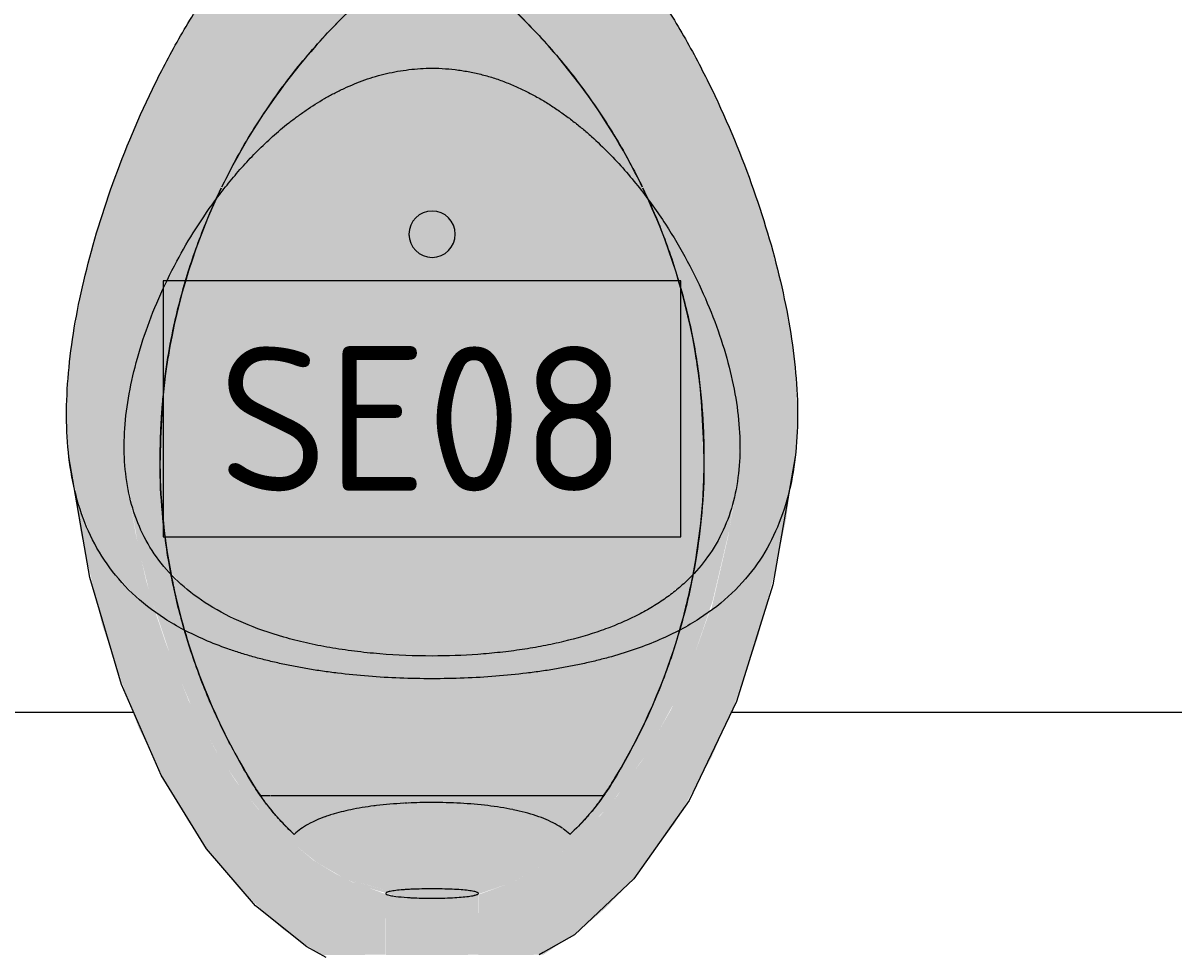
# Model space of a CAD drawing. Header units: millimetres. Extents: x 0 to 102275, y -2706 to 7916.
# Drawn here: x 92956.4 to 93452.4, y 495.6 to 897.8 of the extents above; entities that cross this region are included whole.
import ezdxf

# ---------------------------------------------------------------- set-up
doc = ezdxf.new("R2010")
doc.units = ezdxf.units.MM
for name, color, linetype, lineweight in [('A-WALL-PATT', 7, 'Continuous', 9), ('P-SANR-FIXT', 7, 'Continuous', 9), ('P-SANR-FIXT-IDEN', 7, 'Continuous', 9)]:
    doc.layers.add(name, color=color, linetype=linetype, lineweight=lineweight)
doc.layers.add('P-SANR-FIXT-2', color=7, linetype='Continuous', lineweight=9, transparency=0.7)
doc.styles.add('GOST Common_3', font='GOST_Common.ttf', dxfattribs={"height": 62.5})

# ---------------------------------------------------------------- blocks, each defined once
blk = doc.blocks.new('Urinal - Urinal-30617152-Развертка 1_15-4')
at = {"layer": 'P-SANR-FIXT-2'}
for points in [[(3259.72, 643.9), (3255.68, 657.05), (3250.94, 678.47), (3246.82, 703.59), (3246.38, 719.35), (3247.57, 732.85), (3250.38, 747.43), (3255.67, 764.93), (3261.12, 778.99), (3270, 796.89), (3279.4, 812.47), (3291.24, 828.58), (3302.79, 841.72), (3318.74, 855.84), (3336.14, 867.17), (3356.67, 875.36), (3379, 878.37), (3401.33, 875.36), (3421.86, 867.17), (3439.79, 855.5), (3455.21, 841.72), (3468.41, 826.71), (3479.64, 811.03), (3489.09, 795.03), (3497.88, 776.39), (3503.05, 763.08), (3507.74, 746.83), (3510.56, 732.18), (3511.78, 717.46), (3510.83, 701.27), (3506.8, 676.6), (3499.43, 644.8), (3508.36, 651.79), (3519.21, 664.39), (3527.18, 678.47), (3532.57, 693.89), (3535.65, 710.5), (3536.66, 728.19), (3535.75, 747.43), (3533.31, 766.3), (3529.1, 787.01), (3522.46, 811.03), (3516.69, 828.58), (3508.26, 850.2), (3496.49, 875.36), (3486.71, 893.65), (3473.17, 915), (3284.83, 915), (3271.29, 893.65), (3259.69, 871.96), (3249.74, 850.2), (3240.69, 826.71), (3233.18, 803.03), (3228.23, 783.86), (3224.27, 763.08), (3222.17, 746.83), (3221.34, 728.19), (3222.37, 710.41), (3225.82, 692.78), (3231.35, 677.52), (3238.79, 664.39), (3250.47, 651.15), (3259.45, 644.11)], [(3379, 796.7), (3379, 816.7), (3376.41, 816.36), (3374, 815.36), (3371.65, 813.41), (3370.34, 811.7), (3369.34, 809.29), (3369.01, 806.63), (3369.34, 804.11), (3370.34, 801.7), (3371.93, 799.63), (3374, 798.04), (3376.41, 797.04)], [(3379, 796.7), (3381.59, 797.04), (3384, 798.04), (3386.07, 799.63), (3387.86, 802.18), (3388.66, 804.11), (3388.96, 807.02), (3388.66, 809.29), (3387.66, 811.7), (3385.49, 814.22), (3383.14, 815.72), (3381.59, 816.36), (3379, 816.7), (3379, 797.04)], [(3341.17, 495.59), (3359, 495.83), (3358.94, 521.97), (3344.66, 527.07), (3337.25, 530.78), (3327.92, 536.46), (3313.01, 548.86), (3303.39, 559.33), (3294.42, 570.57), (3285.78, 583.74), (3274.07, 605.27), (3264.48, 629.26), (3259.45, 644.11), (3249.64, 651.79), (3238.4, 665.08), (3230.71, 678.78), (3225.43, 693.89), (3223.89, 700.6), (3227.53, 677.52), (3236.6, 638.29), (3247.22, 607.39), (3252.46, 593.58), (3264.23, 569.82), (3273.91, 553.19), (3284.58, 537.82), (3295.86, 524.31), (3310.37, 510.62), (3314.73, 506.7), (3331.28, 495.59), (3340.61, 495.59)], [(3414.41, 495.59), (3426.94, 495.77), (3442.3, 505.91), (3453.95, 516.06), (3465.46, 527.95), (3483.92, 552.79), (3499.71, 581.26), (3509.28, 603.41), (3519.48, 632.51), (3527.2, 662.42), (3531.77, 683.93), (3534.32, 703.35), (3532.18, 692.78), (3526.48, 677.24), (3519.21, 664.39), (3507.53, 651.15), (3498.87, 644.36), (3491.79, 624.09), (3482.16, 601.7), (3469.63, 579.68), (3459, 564.49), (3451.76, 556.05), (3435.51, 540.59), (3424.84, 533.18), (3414, 527.23), (3411.47, 526.21), (3399, 521.67), (3399, 495.59), (3414.37, 495.59)], [(3379, 520.14), (3389.74, 520.49), (3394.66, 520.94), (3398.58, 521.84), (3399, 521.94), (3413.15, 526.8), (3423.76, 532.56), (3427.64, 534.91), (3436.75, 541.54), (3448.47, 552.85), (3454.95, 559.55), (3462.09, 568.59), (3471.9, 583.26), (3483.61, 604.82), (3491.79, 624.09), (3500.07, 648.62), (3507.23, 679.12), (3509.34, 693.89), (3508.36, 689.38), (3503.45, 676.8), (3496.63, 665.78), (3486.6, 655.12), (3474.64, 646.31), (3458.45, 638.25), (3440.72, 632.29), (3423.08, 628.3), (3399.05, 625.48), (3379, 624.66), (3379, 572.75), (3458.33, 572.72), (3452.99, 564.36), (3379, 564.36), (3379, 520.19)], [(3421.65, 564.36), (3452.99, 564.36), (3458.33, 572.75), (3299.65, 572.75), (3305.01, 564.36), (3421.08, 564.36)], [(3375.82, 495.59), (3399, 495.74), (3398.83, 521.89), (3396.57, 521.26), (3391.48, 520.6), (3383.46, 520.19), (3373.7, 520.22), (3364.23, 520.85), (3360.41, 521.51), (3359, 521.67), (3359.14, 495.59), (3375.6, 495.59)]]:
    blk.add_hatch(color=256, dxfattribs=at).paths.add_polyline_path(points)
h = blk.add_hatch(color=256, dxfattribs=at)
h.paths.add_polyline_path([(3379, 624.66), (3379, 796.7), (3376.41, 797.04), (3374, 798.04), (3371.93, 799.63), (3370.14, 802.18), (3369.34, 804.11), (3369, 806.7), (3369.34, 809.29), (3370.34, 811.7), (3372.51, 814.22), (3374.86, 815.72), (3376.41, 816.36), (3379, 816.7), (3379, 878.37), (3356.67, 875.36), (3336.14, 867.17), (3318.21, 855.5), (3302.28, 841.14), (3289.59, 826.71), (3278.36, 811.03), (3268.91, 795.03), (3260.12, 776.39), (3254.95, 763.08), (3250.26, 746.83), (3247.44, 732.18), (3246.22, 717.46), (3246.83, 703.33), (3249.92, 688.63), (3254.57, 676.76), (3261.13, 666.04), (3271.73, 654.87), (3283.72, 646.12), (3299.03, 638.44), (3316.99, 632.36), (3335.94, 628.17), (3356.48, 625.58), (3368.46, 625.09)])
h.paths.add_polyline_path([(3261.71, 702.4), (3262.02, 724.84), (3262.78, 730.24), (3262.2, 719.67), (3261.73, 702.92)])
h = blk.add_hatch(color=256, dxfattribs=at)
h.paths.add_polyline_path([(3379, 624.66), (3401.52, 625.58), (3423.08, 628.3), (3444.82, 633.47), (3461.91, 639.73), (3475.21, 646.6), (3488.31, 656.73), (3496.87, 666.04), (3504.25, 678.47), (3508.6, 690.04), (3511.17, 703.35), (3511.62, 719.35), (3510.43, 732.85), (3507.62, 747.43), (3503.05, 763.08), (3496.87, 778.99), (3488, 796.89), (3478.77, 812.24), (3466.76, 828.58), (3455.21, 841.72), (3439.79, 855.5), (3421.86, 867.17), (3401.33, 875.36), (3379, 878.37), (3379, 816.7), (3381.59, 816.36), (3384, 815.36), (3386.35, 813.41), (3387.66, 811.7), (3388.66, 809.29), (3389, 806.7), (3388.66, 804.11), (3387.66, 801.7), (3386.07, 799.63), (3384, 798.04), (3381.59, 797.04), (3379, 796.7), (3379, 625.58)])
h.paths.add_polyline_path([(3496.29, 702.4), (3495.24, 729.99), (3495.54, 729.75), (3496.08, 723.14), (3496.25, 705.9)])
h = blk.add_hatch(color=256, dxfattribs=at)
h.paths.add_polyline_path([(3496.29, 702.4), (3495.78, 727.03), (3495.26, 729.7), (3495.7, 723.14), (3496.19, 705.9)])
h.paths.add_polyline_path([(3261.71, 702.4), (3262.78, 730.24), (3262.51, 730.24), (3261.91, 722.23), (3261.72, 702.94)])
h = blk.add_hatch(color=256, dxfattribs=at)
h.paths.add_polyline_path([(3379, 520.14), (3379, 564.36), (3305.01, 564.36), (3299.65, 572.75), (3379, 572.75), (3379, 624.66), (3355.23, 625.74), (3332.88, 628.76), (3315.12, 632.78), (3296.3, 639.62), (3282.23, 647.03), (3269.61, 656.82), (3261.13, 666.04), (3253.75, 678.47), (3249.23, 690.93), (3248.58, 692.78), (3252.38, 671.43), (3257.22, 651.61), (3266.67, 623.29), (3275.78, 601.67), (3287.41, 581.02), (3296.96, 567.18), (3306.95, 555.26), (3313.89, 547.95), (3328.9, 535.87), (3341.19, 528.68), (3348.84, 525.41), (3364.23, 520.85), (3370.31, 520.35), (3377.78, 520.15)])
h.paths.add_polyline_path([(3360.96, 523.11), (3344.66, 527.68), (3352.52, 525.52), (3360.85, 523.14)])
at = {"layer": 'P-SANR-FIXT'}
for p, q in [((3309.11, 564.36), (3305.01, 564.36)), ((3322.21, 564.36), (3309.39, 564.36)), ((3452.99, 564.36), (3322.41, 564.36)), ((3453.32, 516.51), (3450.78, 514.11)), ((3426.95, 496.66), (3425.24, 495.68))]:
    blk.add_line(p, q, dxfattribs=at)
at = {"layer": 'P-SANR-FIXT', "flags": 128}
for points in [[(3333.32, 494.5), (3324.98, 499.23), (3302.88, 516.9), (3281.74, 541.4), (3262.14, 573.19), (3244.98, 612.38), (3231.33, 658.57), (3222.34, 710.66)], [(3535.66, 710.66), (3525.92, 655.4), (3510.28, 605.1), (3489.83, 562.25), (3466.02, 528.48), (3453.32, 516.51)], [(3450.78, 514.11), (3440.46, 504.38), (3426.95, 496.66)]]:
    blk.add_lwpolyline(points, dxfattribs=at)
at = {"layer": 'P-SANR-FIXT'}
for centre, radius, start, end in [((3529.56, 710.41), 267.97, 130.2274, 154.1873), ((3228.44, 710.41), 267.97, 25.8127, 49.7726), ((3529.56, 710.41), 267.97, 154.318, 170.7131), ((3228.44, 710.41), 267.97, 9, 25.682), ((3379, 806.7), 10, 0, 180), ((3379, 806.7), 10, 0, 180), ((3379, 806.7), 10, 180, 0), ((3379, 806.7), 10, 180.3931, 0), ((3529.56, 710.41), 267.97, 170.7442, 174.1693), ((3228.44, 710.41), 267.97, 5.8307, 8.9595), ((3529.56, 710.41), 267.97, 174.1693, 176.0631), ((3228.44, 710.41), 267.97, 3.9004, 5.8307), ((3529.56, 710.41), 267.97, 176.9561, 180.0219), ((3529.56, 710.41), 267.97, 176.0996, 176.9561), ((3228.44, 710.41), 267.97, 3.0439, 3.9004), ((3228.44, 710.41), 267.97, 359.9781, 3.0439), ((3529.56, 710.41), 267.97, 180.0219, 190.867), ((3228.44, 710.41), 267.97, 349.133, 359.9781), ((3529.56, 710.41), 267.97, 190.867, 191.9169), ((3228.44, 710.41), 267.97, 343.9112, 349.133), ((3529.56, 710.41), 267.97, 191.9793, 196.0888), ((3529.56, 710.41), 267.97, 196.0961, 203.9351), ((3228.44, 710.41), 267.97, 329.0684, 343.9039), ((3529.56, 710.41), 267.97, 203.9626, 207.5694), ((3529.56, 710.41), 267.97, 207.624, 210.9313), ((3529.56, 710.41), 267.97, 210.9313, 211.1423), ((3529.56, 710.41), 267.97, 211.1425, 211.7726), ((3228.44, 710.41), 267.97, 328.2876, 328.8569), ((3228.44, 710.41), 267.97, 328.8575, 329.0684), ((3391.35, 624.81), 105.4, 211.7726, 213.2002), ((3391.35, 624.81), 105.4, 213.3831, 214.9937), ((3366.65, 624.81), 105.4, 325.0063, 326.6169), ((3366.65, 624.81), 105.4, 326.7998, 328.2274)]:
    blk.add_arc(centre, radius, start, end, dxfattribs=at)
for points, knots in [([(3379, 614.85), (3374.32, 614.86), (3365.05, 615.04), (3351.52, 615.82), (3340.4, 616.94), (3331.71, 618.1), (3325.37, 619.08), (3319.2, 620.2), (3313.16, 621.46), (3307.28, 622.85), (3301.62, 624.35), (3296.16, 625.97), (3289.13, 628.33), (3277.53, 632.85), (3263.09, 640.53), (3249.11, 651.52), (3238.31, 664.15), (3230.38, 678.25), (3225.05, 693.69), (3221, 715.87), (3221.06, 746.29), (3227.79, 786.06), (3240.36, 828.36), (3255.58, 864.71), (3270.96, 893.72), (3280, 907.95), (3284.83, 915)], [-1, -1, -1, -1, -0.975, -0.95, -0.925, -0.9125, -0.9, -0.8875, -0.875, -0.8625, -0.85, -0.8375, -0.825, -0.8, -0.75, -0.7, -0.65, -0.6, -0.55, -0.5, -0.4, -0.3, -0.2, -0.1, -0.05, 0, 0, 0, 0]), ([(3473.17, 915), (3478, 907.95), (3487.04, 893.72), (3502.42, 864.71), (3517.64, 828.36), (3530.21, 786.06), (3536.94, 746.29), (3537, 715.87), (3532.95, 693.69), (3527.62, 678.25), (3519.69, 664.15), (3508.89, 651.52), (3494.91, 640.53), (3480.47, 632.85), (3467.21, 627.68), (3458.26, 624.84), (3450.72, 622.85), (3444.84, 621.46), (3438.8, 620.2), (3432.63, 619.08), (3426.29, 618.1), (3417.6, 616.94), (3406.48, 615.82), (3392.95, 615.04), (3383.68, 614.86), (3379, 614.85)], [-1, -1, -1, -1, -0.95, -0.9, -0.8, -0.7, -0.6, -0.5, -0.45, -0.4, -0.35, -0.3, -0.25, -0.2, -0.175, -0.15, -0.1375, -0.125, -0.1125, -0.1, -0.0875, -0.075, -0.05, -0.025, 0, 0, 0, 0]), ([(3401.5, 915), (3408.24, 909.3), (3421.03, 897.34), (3435.26, 881.17), (3445.48, 867.74), (3454.97, 853.99), (3462.99, 840.4), (3468.2, 830.12), (3469.68, 827.07)], [0, 0, 0, 0, 0.125, 0.25, 0.3125, 0.375, 0.5, 0.552356, 0.552356, 0.552356, 0.552356]), ([(3288.32, 827.07), (3289.8, 830.12), (3295.01, 840.4), (3303.03, 853.99), (3312.52, 867.74), (3322.74, 881.17), (3331.28, 890.87), (3337.32, 897.1)], [0.447644, 0.447644, 0.447644, 0.447644, 0.5, 0.625, 0.6875, 0.75, 0.875, 0.875, 0.875, 0.875]), ([(3379, 624.66), (3371.33, 624.67), (3360.11, 625.12), (3345.47, 626.65), (3334.84, 628.23), (3324.68, 630.26), (3311.8, 633.53), (3297.2, 638.67), (3282.34, 646.37), (3270.2, 655.48), (3260.72, 665.85), (3251.4, 681.19), (3245.53, 702.86), (3246.31, 731.83), (3253.9, 762.9), (3265.19, 789.02), (3276.86, 809.07), (3284.77, 820.62), (3291.85, 829.59), (3297.52, 836.25), (3303.62, 842.65), (3310.13, 848.87), (3315.93, 853.8), (3320.83, 857.49), (3325.88, 861.11), (3331.17, 864.51), (3336.71, 867.5), (3342.46, 870.31), (3348.47, 872.83), (3354.65, 874.86), (3360.91, 876.47), (3368.95, 877.87), (3375.61, 878.31), (3379, 878.37)], [0, 0, 0, 0, 0.043478, 0.065217, 0.086957, 0.108696, 0.130435, 0.173913, 0.217391, 0.26087, 0.304348, 0.347826, 0.434783, 0.521739, 0.608696, 0.695652, 0.733696, 0.771739, 0.790761, 0.809783, 0.828804, 0.847826, 0.866848, 0.876359, 0.88587, 0.904891, 0.914402, 0.923913, 0.942935, 0.952446, 0.961957, 0.980978, 1, 1, 1, 1]), ([(3379, 878.37), (3382.87, 878.31), (3388.57, 877.88), (3395.94, 876.65), (3401.35, 875.42), (3406.67, 873.82), (3411.9, 871.85), (3416.99, 869.61), (3421.9, 867.2), (3426.61, 864.58), (3431.17, 861.71), (3435.57, 858.67), (3439.81, 855.52), (3443.9, 852.26), (3449.12, 847.69), (3455.3, 841.76), (3462.16, 834.37), (3470.6, 824.19), (3483.67, 805.83), (3497.93, 778.89), (3508.7, 747.16), (3512.98, 717.04), (3510.51, 694.02), (3504.27, 677.35), (3497.57, 666.34), (3490.39, 658.27), (3483.93, 652.67), (3478.58, 648.69), (3472.72, 645.02), (3466.32, 641.57), (3459.43, 638.45), (3449.53, 634.65), (3438.71, 631.49), (3426.98, 628.95), (3417.91, 627.41), (3408.41, 626.18), (3395.58, 625.02), (3385.71, 624.67), (3379, 624.66)], [0, 0, 0, 0, 0.021739, 0.032609, 0.043478, 0.054348, 0.065217, 0.076087, 0.086957, 0.097826, 0.108696, 0.119565, 0.130435, 0.141304, 0.152174, 0.173913, 0.195652, 0.217391, 0.26087, 0.347826, 0.434783, 0.521739, 0.608696, 0.652174, 0.695652, 0.733696, 0.752717, 0.771739, 0.790761, 0.809783, 0.828804, 0.847826, 0.88587, 0.904891, 0.923913, 0.942935, 0.961957, 1, 1, 1, 1]), ([(3265.09, 753.54), (3265.92, 758.67), (3268.41, 771.55), (3273.91, 791.88), (3280.97, 811.06), (3286.12, 822.5), (3288.08, 826.57)], [0.043059, 0.043059, 0.043059, 0.043059, 0.125, 0.25, 0.375, 0.4447781, 0.4447781, 0.4447781, 0.4447781]), ([(3469.92, 826.57), (3471.88, 822.5), (3477.03, 811.06), (3484.09, 791.88), (3490.3, 768.92), (3493.07, 753.29), (3494.11, 745.44)], [0.5552219, 0.5552219, 0.5552219, 0.5552219, 0.625, 0.75, 0.875, 1, 1, 1, 1]), ([(3267.36, 655.08), (3267.26, 655.56), (3266.91, 657.27), (3266.57, 658.98), (3266.33, 660.22)], [0.65633064, 0.65633064, 0.65633064, 0.65633064, 0.66666667, 0.69374381, 0.69374381, 0.69374381, 0.69374381]), ([(3491.67, 660.22), (3491.43, 658.98), (3489.67, 650.11), (3485.55, 633.68), (3477.84, 611.45), (3471.4, 597.11), (3467.91, 590.16)], [0.3062562, 0.3062562, 0.3062562, 0.3062562, 0.3333333, 0.5, 0.6666667, 0.8311125, 0.8311125, 0.8311125, 0.8311125]), ([(3284.65, 601.65), (3283.21, 604.9), (3278.77, 615.45), (3272.63, 633.16), (3268.91, 647.8), (3267.41, 654.88)], [0.258414, 0.258414, 0.258414, 0.258414, 0.3333333, 0.5, 0.6548811, 0.6548811, 0.6548811, 0.6548811]), ([(3291.99, 586.44), (3291.39, 587.58), (3288.84, 592.57), (3286.44, 597.64), (3284.68, 601.59)], [0.1394639, 0.1394639, 0.1394639, 0.1394639, 0.1666667, 0.2579426, 0.2579426, 0.2579426, 0.2579426]), ([(3306.01, 562.95), (3305.57, 563.57), (3303.78, 566.08), (3302.48, 568.09), (3301.75, 569.31)], [0.6080072, 0.6080072, 0.6080072, 0.6080072, 0.7, 1, 1, 1, 1]), ([(3366.8, 561.12), (3362.79, 560.9), (3358.48, 560.54), (3354.34, 560.02), (3354.01, 559.98)], [0.1666667, 0.1666667, 0.1666667, 0.1666667, 0.3333333, 0.347501, 0.347501, 0.347501, 0.347501]), ([(3413.85, 558.38), (3410.4, 559.08), (3403.07, 560.24), (3391.24, 561.24), (3383.13, 561.45), (3379, 561.45)], [0.5032643, 0.5032643, 0.5032643, 0.5032643, 0.6666667, 0.8333333, 1, 1, 1, 1]), ([(3335.64, 556.22), (3335.12, 556.06), (3334.2, 555.76), (3333.31, 555.45), (3332.93, 555.32)], [0.63882351, 0.63882351, 0.63882351, 0.63882351, 0.66666667, 0.68831341, 0.68831341, 0.68831341, 0.68831341]), ([(3353.94, 559.98), (3350.48, 559.54), (3344.14, 558.51), (3338.39, 557.06), (3335.84, 556.28)], [0.3484989, 0.3484989, 0.3484989, 0.3484989, 0.5, 0.6353977, 0.6353977, 0.6353977, 0.6353977]), ([(3435.27, 550.27), (3434.3, 550.94), (3430.99, 552.98), (3424.17, 555.88), (3417.55, 557.61), (3414.05, 558.33)], [0.0910951, 0.0910951, 0.0910951, 0.0910951, 0.1666667, 0.3333333, 0.5, 0.5, 0.5, 0.5]), ([(3368.29, 523.9), (3367.68, 523.86), (3365.87, 523.74), (3363.23, 523.48), (3360.83, 523.11), (3359.34, 522.69), (3359, 522.39), (3359, 522.23)], [-0.6408599, -0.6408599, -0.6408599, -0.6408599, -0.5714286, -0.4285714, -0.2857143, -0.1428571, 0, 0, 0, 0]), ([(3360.96, 521.34), (3361.61, 521.2), (3363.61, 520.86), (3366.47, 520.59), (3368.39, 520.46)], [-0.7142857, -0.7142857, -0.7142857, -0.7142857, -0.5714286, -0.3548908, -0.3548908, -0.3548908, -0.3548908]), ([(3379, 524.19), (3377.52, 524.19), (3374.56, 524.16), (3370.96, 524.04), (3369.01, 523.94), (3368.39, 523.91)], [-1, -1, -1, -1, -0.8571429, -0.7142857, -0.6445384, -0.6445384, -0.6445384, -0.6445384]), ([(3387.77, 520.35), (3389.1, 520.42), (3391.62, 520.59), (3394.8, 520.93), (3396.39, 521.2), (3397.04, 521.34)], [-0.7118298, -0.7118298, -0.7118298, -0.7118298, -0.5714286, -0.4285714, -0.2857143, -0.2857143, -0.2857143, -0.2857143])]:
    blk.add_open_spline(points, degree=3, knots=knots, dxfattribs=at)
for points in [[(3337.32, 897.1), (3343.37, 903.32), (3349.76, 909.3), (3356.5, 915)], [(3263.89, 745.44), (3264.25, 748.15), (3264.65, 750.84), (3265.08, 753.54)], [(3263.89, 745.44), (3262.95, 738.23), (3261.64, 723.84), (3261.49, 709.53), (3261.71, 702.4)], [(3261.71, 702.4), (3261.75, 709.52), (3262.15, 723.82), (3263.2, 738.22), (3263.89, 745.44)], [(3496.29, 702.4), (3496.51, 709.53), (3496.36, 723.84), (3495.05, 738.23), (3494.11, 745.44)], [(3494.11, 745.44), (3494.8, 738.22), (3495.85, 723.82), (3496.25, 709.52), (3496.29, 702.4)], [(3266.33, 660.22), (3263.66, 674.26), (3262.13, 688.38), (3261.71, 702.4)], [(3496.29, 702.4), (3495.87, 688.38), (3494.34, 674.26), (3491.67, 660.22)], [(3301.75, 569.31), (3298.35, 574.8), (3295.14, 580.41), (3292.14, 586.15)], [(3467.77, 589.88), (3464.27, 582.92), (3460.47, 576.14), (3456.4, 569.55)], [(3301.75, 569.31), (3300.34, 571.59), (3299.65, 572.75), (3299.65, 572.75)], [(3299.65, 572.75), (3299.65, 572.75), (3300.34, 571.59), (3301.75, 569.31)], [(3456.45, 569.63), (3457.72, 571.7), (3458.35, 572.75), (3458.35, 572.75)], [(3458.35, 572.75), (3458.35, 572.75), (3457.72, 571.7), (3456.45, 569.63)], [(3301.75, 569.31), (3302.14, 568.66), (3303.08, 567.18), (3304.32, 565.36), (3305.01, 564.36)], [(3319.52, 547.68), (3316.02, 550.94), (3309.54, 557.87), (3304.16, 565.42), (3301.75, 569.31)], [(3456.25, 569.31), (3455.65, 568.29), (3454.04, 565.82), (3450.52, 560.86), (3445.59, 554.76), (3441.04, 550.12), (3438.48, 547.68)], [(3456.25, 569.31), (3453.84, 565.42), (3448.46, 557.87), (3441.98, 550.94), (3438.48, 547.68)], [(3452.99, 564.36), (3453.68, 565.36), (3454.92, 567.18), (3455.86, 568.66), (3456.25, 569.31)], [(3319.52, 547.68), (3317.46, 549.63), (3313.72, 553.37), (3309.36, 558.49), (3307.12, 561.44), (3306.13, 562.79)], [(3368.42, 561.21), (3367.97, 561.18), (3367.52, 561.16), (3367.08, 561.14)], [(3379, 561.45), (3375.49, 561.45), (3372.04, 561.37), (3368.63, 561.22)], [(3325.7, 552.11), (3323.32, 550.79), (3321.27, 549.33), (3319.52, 547.68)], [(3332.78, 555.26), (3330.25, 554.35), (3327.92, 553.32), (3325.84, 552.18)], [(3438.4, 547.76), (3437.5, 548.59), (3436.53, 549.38), (3435.48, 550.13)], [(3359, 522.23), (3359, 522.08), (3359.17, 521.93), (3359.5, 521.78)], [(3359.5, 521.78), (3359.66, 521.7), (3360.07, 521.56), (3360.64, 521.41), (3360.96, 521.34)], [(3398.5, 522.68), (3398.16, 522.83), (3397.17, 523.11), (3394.77, 523.48), (3391.58, 523.79), (3387.78, 524.02), (3383.44, 524.16), (3380.48, 524.19), (3379, 524.19)], [(3397.04, 521.34), (3397.11, 521.36), (3397.19, 521.38), (3397.26, 521.39)], [(3397.26, 521.39), (3397.8, 521.52), (3398.22, 521.65), (3398.51, 521.78)], [(3398.51, 521.78), (3398.84, 521.93), (3399, 522.08), (3399, 522.23)], [(3399, 522.23), (3399, 522.36), (3398.88, 522.49), (3398.65, 522.61)], [(3368.45, 520.46), (3369.05, 520.42), (3369.66, 520.38), (3370.3, 520.35)], [(3370.3, 520.35), (3373, 520.21), (3376, 520.14), (3379, 520.14)], [(3379, 520.14), (3380.5, 520.14), (3383.5, 520.17), (3386.35, 520.28), (3387.7, 520.35)]]:
    blk.add_open_spline(points, degree=3, dxfattribs=at)
blk = doc.blocks.new('М_сантехническая_рамка1 - В рамке-30590747-Развертка 1_15-4')
at = {"layer": 'P-SANR-FIXT-IDEN'}
for p, q in [((1907.7, 651.63), (1684.38, 651.63)), ((1684.38, 651.63), (1684.38, 541.18)), ((1907.7, 541.18), (1907.7, 651.63)), ((1684.38, 541.18), (1907.7, 541.18))]:
    blk.add_line(p, q, dxfattribs=at)

msp = doc.modelspace()

# ---------------------------------------------------------------- hatches: boundary and pattern name
at = {"layer": 'A-WALL-PATT'}
h = msp.add_hatch(dxfattribs=at)
h.set_pattern_fill('FP_28', color=256, style=0, pattern_type=2)
h.set_pattern_definition([(90, (94082.8, 0), (-600, 4e-14), []), (180, (94082.8, 0), (-7e-14, -600), [])])
h.paths.add_polyline_path([(89904.82, 0), (90080.21, 0), (90080.22, 10), (90087.24, 10), (90087.24, 32.93), (90089.74, 32.93), (90089.74, 147.5), (90068.82, 147.5), (90068.82, 130), (90050.82, 130), (90050.68, 147.5), (89986.82, 147.5), (89986.82, 130), (89968.82, 130), (89968.82, 150), (89904.82, 150), (89904.82, 115.94)])
h.paths.add_polyline_path([(90129.42, 0), (90359.4, 0), (90359.4, 150), (90269.32, 150), (90269.32, 100), (90253.32, 100), (90253.32, 150), (90132.82, 150), (90132.82, 130), (90119.89, 130), (90119.89, 32.93), (90122.39, 32.93), (90122.39, 10), (90129.42, 10), (90129.42, 9.68)])
h.paths.add_polyline_path([(90528.23, 0), (90708.82, 0), (90717.36, 150), (90528.23, 150), (90528.23, 0.71)])
h.paths.add_polyline_path([(90918.82, 0), (90969.21, 0), (90969.21, 10), (90976.24, 10), (90976.24, 32.93), (90978.74, 32.93), (90978.74, 150), (90910.27, 150), (90915.63, 55.22), (90917.52, 22.37)])
h.paths.add_polyline_path([(91018.42, 0), (91459.4, 0), (91459.39, 221.48), (91453.45, 224.48), (91434.18, 237.38), (91416.61, 252.79), (91401.09, 270.48), (91387.47, 291.16), (91377.61, 311.16), (91369.95, 333.9), (91367.03, 348.59), (91366.68, 348.59), (91364.61, 364.24), (91363.91, 383.31), (91363.91, 400), (91364.36, 400), (91373.82, 750), (91373.82, 790), (91526.32, 790), (91526.56, 795.58), (91527.92, 798.6), (91531.32, 800), (91556.94, 799.81), (91558.64, 799.04), (91559.98, 798.24), (91560.65, 796.29), (91560.83, 796.17), (91561.32, 795), (91561.32, 790), (91713.82, 790), (91713.82, 750), (91723.28, 400), (91723.72, 400), (91723.72, 378.02), (91723.02, 364.24), (91720.95, 348.59), (91720.6, 348.59), (91717.59, 333.44), (91710.02, 311.16), (91699.2, 289.43), (91686.54, 270.48), (91669.51, 251.46), (91653.33, 237.28), (91633.77, 224.2), (91628.23, 221.47), (91628.23, 0), (91808.82, 0), (91818.8, 176.66), (91823.82, 270), (92003.82, 270), (92015.63, 55.22), (92018.82, 0), (92069.21, 0), (92069.21, 10), (92076.24, 10), (92076.24, 32.93), (92078.74, 32.93), (92078.74, 202.93), (92079.69, 206.11), (92080.68, 207.67), (92081.29, 208.24), (92082.54, 209), (92085.82, 210), (92085.82, 1650), (92101.82, 1650), (92101.87, 209.98), (92105.77, 208.59), (92106.74, 207.99), (92108.33, 205.68), (92108.89, 202.93), (92108.89, 32.93), (92111.39, 32.93), (92111.39, 10), (92118.42, 10), (92118.42, 0), (93083.69, 0), (93218.02, 36.08), (93218.07, 0), (93482.82, 0), (93482.82, 264.77), (93446.43, 264.75), (93482.58, 400), (93482.82, 400), (93482.82, 1800), (89904.82, 1800), (89904.82, 1650), (91004.82, 1650), (91004.82, 622.5), (91011.82, 622.5), (91011.82, 617.5), (91014.32, 617.5), (91015.55, 615.2), (91016.97, 613.99), (91019.02, 613.2), (91020.32, 613), (91020.32, 611), (91022.82, 611), (91022.82, 607.5), (91024.24, 607.5), (91024.8, 612.83), (91026.46, 619.48), (91029.37, 627.21), (91032.02, 632.58), (91035.21, 637.8), (91038.91, 642.78), (91043.09, 647.41), (91050.44, 653.85), (91054.86, 656.87), (91058.47, 659.06), (91065.56, 662.42), (91072.14, 664.71), (91077.21, 666), (91084.39, 667.1), (91088.85, 667.44), (91097.18, 667.15), (91102.86, 666.4), (91107.75, 665.4), (91113.93, 663.5), (91121.35, 660.26), (91126.65, 657.29), (91131.74, 653.81), (91136.53, 649.84), (91140.97, 645.4), (91145.07, 640.44), (91148.72, 635.03), (91152.61, 627.62), (91154.35, 623.24), (91156.52, 616.24), (91157.88, 609.05), (91158.54, 601.7), (91158.49, 600.33), (91158.01, 600.04), (91157.56, 600.38), (91157.33, 601.7), (91154.97, 617.07), (91153.15, 622.47), (91148.28, 632.72), (91143.66, 640.2), (91140.26, 644.26), (91134.93, 649.58), (91130.77, 652.95), (91124.12, 657.36), (91119.41, 659.82), (91112.31, 662.7), (91107.53, 664.12), (91101.2, 665.42), (91097.83, 665.93), (91088.58, 666.15), (91082.55, 665.65), (91076.69, 664.62), (91070.36, 662.88), (91064.47, 660.62), (91060.51, 658.62), (91052.71, 653.55), (91044.24, 646.7), (91041.69, 644.09), (91032.37, 630.59), (91030.98, 627.81), (91026.96, 616.59), (91025.62, 607.31), (91027.55, 607.35), (91032.71, 607.5), (91036.32, 607.5), (91036.32, 609), (91066.32, 609), (91066.32, 607.5), (91070.53, 607.3), (91071.82, 607.5), (91088.13, 607.51), (91089.07, 608.23), (91093.82, 609.5), (91099.16, 607.83), (91100.7, 606.5), (91102.46, 603.75), (91103.09, 601.7), (91103.32, 600), (91102.91, 597.27), (91101.33, 594.31), (91100.31, 593.11), (91098.57, 591.77), (91093.82, 590.5), (91088.51, 592.14), (91087.09, 592.84), (91075.57, 592.51), (91066.32, 592.5), (91066.32, 591), (91036.32, 591), (91036.07, 592.52), (91031.06, 592.61), (91027.95, 592.5), (91022.82, 592.22), (91022.82, 589), (91020.32, 589), (91020.32, 587), (91017.96, 586.52), (91016.15, 585.45), (91014.86, 583.83), (91014.32, 582.5), (91011.82, 582.5), (91011.82, 577.5), (91004.82, 577.5), (91005.09, 209), (91006.74, 207.99), (91008.33, 205.68), (91008.89, 202.93), (91008.89, 32.93), (91011.39, 32.93), (91011.39, 10), (91018.42, 10), (91018.42, 9.68)])
h.paths.add_polyline_path([(93135.32, 278.12), (93121.01, 278.38), (93118.67, 278.8), (93115.01, 280.4), (93113.62, 281.54), (93110.72, 284.34), (93109.3, 286.61), (93107.82, 293.12), (93107.82, 353.12), (93102.82, 353.12), (93090.66, 357.55), (93089.04, 359), (93088.31, 359.86), (93087.87, 361.2), (93087.5, 363.37), (93100.77, 420.22), (93103.66, 423.91), (93105.09, 424.49), (93107.25, 425), (93111.72, 425), (93111.51, 440.09), (93102.52, 443.91), (93083.97, 495.59), (93084.51, 495.81), (93083.71, 496.28), (93068.55, 506.7), (93055.58, 518.57), (93046.83, 527.43), (93035.97, 540.98), (93025.76, 556.09), (93014.82, 576.06), (93005.44, 595.78), (92997.17, 618.24), (92989.95, 640.26), (92981.18, 678.25), (92976.17, 710.5), (92975.15, 728.19), (92976.06, 747.43), (92978.5, 766.3), (92982.72, 787.01), (92989.36, 811.03), (92995.12, 828.58), (93003.56, 850.2), (93015.33, 875.36), (93025.11, 893.65), (93038.65, 915), (93048.45, 924.41), (93060.4, 929.67), (93073.61, 931.95), (93087.64, 932.32), (93181.34, 932.23), (93192.02, 931.95), (93205.23, 929.67), (93217.18, 924.41), (93226.98, 915), (93240.52, 893.65), (93252.13, 871.96), (93262.07, 850.2), (93271.12, 826.71), (93278.64, 803.03), (93283.59, 783.86), (93287.55, 763.08), (93289.65, 746.83), (93290.48, 728.19), (93289.45, 710.41), (93285.59, 683.93), (93280.3, 659.04), (93272.32, 629.71), (93261.37, 599.33), (93251.95, 577.99), (93236.94, 551.38), (93219.28, 527.95), (93205.45, 513.82), (93193.1, 503.72), (93180.69, 495.59), (93181.82, 495.31), (93163.11, 443.91), (93153.91, 440), (93153.91, 425), (93158.92, 424.94), (93161.59, 424.16), (93162.5, 423.57), (93165.17, 419.54), (93178.14, 363.37), (93177.3, 359.83), (93176.44, 358.74), (93174.62, 357.42), (93162.63, 353.12), (93157.82, 353.12), (93157.82, 293.12), (93156.41, 287.65), (93154.72, 284.14), (93151.81, 281.19), (93148.14, 279.16), (93146.28, 278.58), (93141.48, 278.12), (93137.42, 278.12)])
h.paths.add_polyline_path([(92456.82, 278.12), (92440.01, 278.38), (92437.67, 278.8), (92435.25, 279.66), (92432.62, 281.54), (92429.72, 284.34), (92428.3, 286.61), (92426.82, 293.12), (92426.82, 353.12), (92421.82, 353.12), (92409.66, 357.55), (92408.04, 359), (92407.26, 360.01), (92406.87, 361.2), (92406.5, 363.37), (92419.77, 420.22), (92422.66, 423.91), (92424.09, 424.49), (92426.25, 425), (92430.72, 425), (92430.51, 440.09), (92421.52, 443.91), (92402.97, 495.59), (92403.51, 495.81), (92402.71, 496.28), (92387.55, 506.7), (92374.58, 518.57), (92365.83, 527.43), (92354.38, 541.86), (92344.76, 556.09), (92333.82, 576.06), (92324.44, 595.78), (92316.17, 618.24), (92308.95, 640.26), (92300.18, 678.25), (92295.17, 710.5), (92294.24, 730.24), (92295.06, 747.43), (92297.5, 766.3), (92301.72, 787.01), (92308.36, 811.03), (92314.12, 828.58), (92322.56, 850.2), (92334.33, 875.36), (92344.11, 893.65), (92357.65, 915), (92367.45, 924.41), (92379.4, 929.67), (92392.61, 931.95), (92413.45, 932.32), (92496.99, 932.32), (92511.02, 931.95), (92524.23, 929.67), (92536.18, 924.41), (92545.98, 915), (92559.52, 893.65), (92571.13, 871.96), (92581.07, 850.2), (92590.65, 825.1), (92597.64, 803.03), (92602.06, 786.48), (92606.55, 763.08), (92608.65, 746.83), (92609.48, 728.19), (92608.45, 710.41), (92604.59, 683.93), (92599.3, 659.04), (92592.03, 631.74), (92580.37, 599.33), (92570.95, 577.99), (92555.94, 551.38), (92538.28, 527.95), (92524.45, 513.82), (92512.1, 503.72), (92499.69, 495.59), (92500.82, 495.31), (92482.11, 443.91), (92472.91, 440), (92472.91, 425), (92477.92, 424.94), (92480.63, 424.13), (92481.5, 423.57), (92484.17, 419.54), (92497.14, 363.37), (92496.3, 359.83), (92495.44, 358.74), (92493.62, 357.42), (92481.63, 353.12), (92476.82, 353.12), (92476.82, 293.12), (92475.41, 287.65), (92473.72, 284.14), (92471.17, 281.4), (92467.14, 279.16), (92465.28, 278.58), (92460.48, 278.12), (92456.86, 278.12)])
h.paths.add_polyline_path([(91142.65, 643.14), (91140.43, 645.59), (91140.55, 645.4)])
h.paths.add_polyline_path([(91133.21, 652.43), (91130.77, 654.2), (91131.28, 653.81)])
h.paths.add_polyline_path([(93132.82, 944.61), (93124.41, 945.72), (93120.38, 947.09), (93116.57, 948.97), (93111.38, 952.78), (93109.84, 954.13), (93107.04, 957.33), (93104.67, 960.86), (93102.34, 966.02), (93101.43, 968.7), (93100.6, 972.87), (93100.32, 977.11), (93100.6, 981.35), (93101.43, 985.52), (93102.79, 989.55), (93104.67, 993.36), (93107.04, 996.9), (93109.84, 1000.09), (93113.04, 1002.9), (93118.43, 1006.25), (93122.27, 1007.78), (93126.64, 1009.02), (93132.82, 1009.61), (93141.23, 1008.5), (93145.26, 1007.14), (93149.07, 1005.26), (93152.61, 1002.9), (93155.8, 1000.09), (93158.95, 996.38), (93160.97, 993.36), (93162.85, 989.55), (93164.21, 985.52), (93165.05, 981.2), (93165.32, 977.11), (93165.04, 972.87), (93164.21, 968.7), (93162.85, 964.67), (93160.97, 960.86), (93158.6, 957.33), (93155.8, 954.13), (93151.81, 950.8), (93147.21, 947.97), (93145.26, 947.09), (93139, 945.2)])
h.paths.add_polyline_path([(92451.82, 944.61), (92443.41, 945.72), (92439.38, 947.09), (92435.57, 948.97), (92430.38, 952.78), (92428.84, 954.13), (92426.04, 957.33), (92423.67, 960.86), (92421.34, 966.02), (92420.43, 968.7), (92419.6, 972.87), (92419.32, 977.11), (92419.6, 981.35), (92420.43, 985.52), (92421.79, 989.55), (92423.67, 993.36), (92426.04, 996.9), (92428.84, 1000.09), (92432.04, 1002.9), (92437.43, 1006.25), (92439.38, 1007.14), (92445.64, 1009.02), (92451.82, 1009.61), (92460.23, 1008.5), (92464.26, 1007.14), (92468.07, 1005.26), (92472.51, 1002.1), (92474.8, 1000.09), (92477.95, 996.38), (92479.97, 993.36), (92481.85, 989.55), (92483.21, 985.52), (92484.05, 981.2), (92484.32, 977.11), (92484.04, 972.87), (92483.21, 968.7), (92481.85, 964.67), (92479.97, 960.86), (92477.6, 957.33), (92474.8, 954.13), (92470.87, 950.84), (92466.21, 947.97), (92464.26, 947.09), (92458, 945.2)])

# ---------------------------------------------------------------- block references
at = {"layer": 'P-SANR-FIXT'}
msp.add_blockref('Urinal - Urinal-30617152-Развертка 1_15-4', (89753.82, 0), dxfattribs=at)
at = {"layer": 'P-SANR-FIXT-IDEN'}
msp.add_blockref('М_сантехническая_рамка1 - В рамке-30590747-Развертка 1_15-4', (91332.45, 134.93), dxfattribs=at)

# ---------------------------------------------------------------- texts
at = {"layer": 'P-SANR-FIXT-IDEN', "insert": (93040.67, 758.26), "char_height": 62.5, "width": 222.4683, "attachment_point": 1, "style": 'GOST Common_3'}
msp.add_mtext('SE08', dxfattribs=at)

doc.saveas('drawing.dxf')
